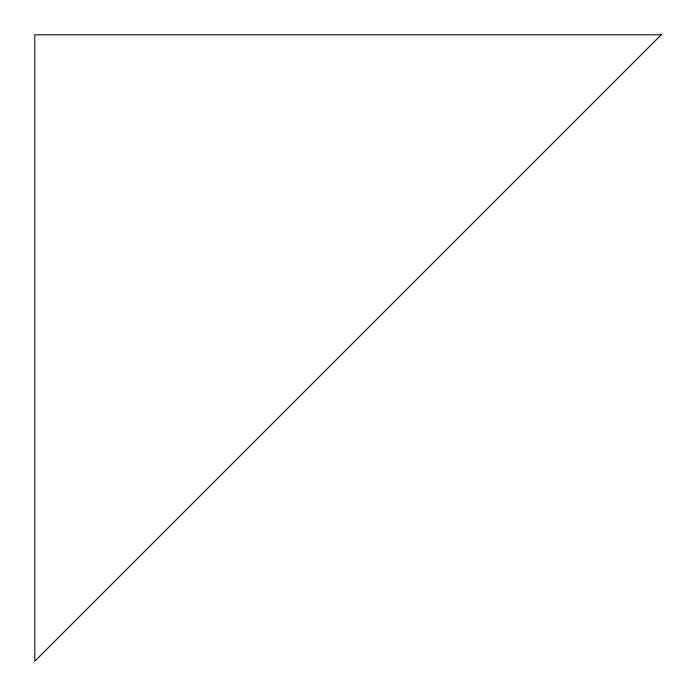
<?xml version="1.0" encoding="UTF-8"?>
<svg xmlns="http://www.w3.org/2000/svg" width="696" height="696" viewBox="0 0 696 696"><rect width="100%" height="100%" fill="white"/><g stroke="black" fill="none" stroke-linecap="round" stroke-linejoin="round"><path stroke-width="1.04" d="M661.2 34.8L34.8 661.2L34.8 34.8L661.2 34.8"/></g></svg>
